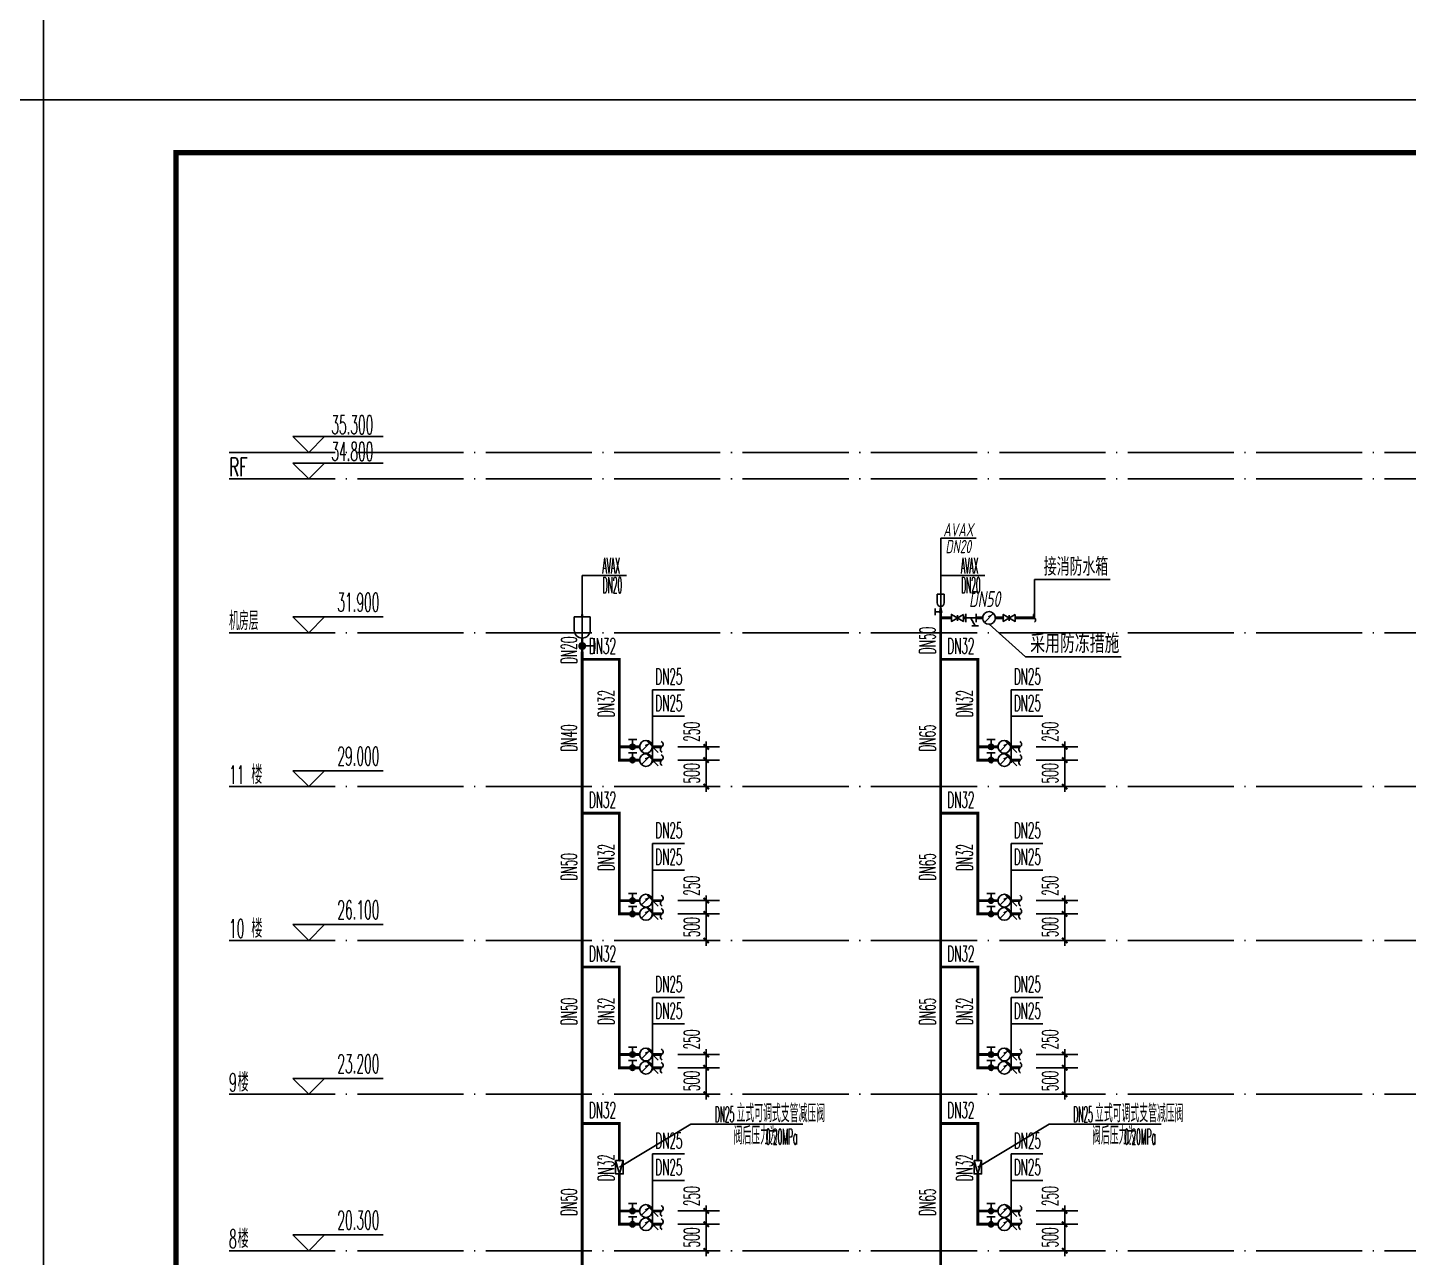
# Model space of a CAD drawing. Extents: x 27938 to 1507990, y 110129 to 923079.
# Drawn here: x 1189160 to 1215188, y 681861 to 705044 of the extents above; entities that cross this region are included whole.
import ezdxf
from ezdxf.enums import TextEntityAlignment as Align

# ---------------------------------------------------------------- set-up
doc = ezdxf.new("R2010")
doc.units = 0
doc.header["$LTSCALE"] = 1000
doc.header["$MEASUREMENT"] = 0
doc.linetypes.add('DOTE', pattern=[2.42, 2, -0.2, 0.02, -0.2])
for name, color, linetype in [('$AUDIT_BAD_LAYER2', 7, 'Continuous'), ('-JS', 4, 'Continuous'), ('DIM_不分区给水', 3, 'Continuous'), ('DIM_给水', 3, 'Continuous'), ('EQUIP_给水', 7, 'Continuous'), ('PIPE-给水中', 72, 'J2'), ('PIPE-给水高1', 92, 'J4'), ('TEXT_给水', 7, 'Continuous'), ('TWT', 7, 'Continuous'), ('TWT_DIM', 3, 'Continuous'), ('TWT_ELEV', 3, 'Continuous'), ('TWT_LEAD', 3, 'Continuous'), ('TWT_TEXT', 7, 'Continuous'), ('TWT_TITLE', 7, 'Continuous'), ('VALVE_不分区给水', 7, 'Continuous'), ('VALVE_给水', 7, 'Continuous'), ('W-0_VALVE_给水阀门附件', 3, 'Continuous'), ('图框', 140, 'Continuous')]:
    doc.layers.add(name, color=color, linetype=linetype)
doc.styles.add('_TCH_DIM_T3', font='SIMPLEX.shx', dxfattribs={"width": 0.494118, "bigfont": 'GBCBIG.shx'})
doc.styles.add('_TWT_PIPEDN', font='SIMPLEX', dxfattribs={"width": 0.8, "height": 3.5, "bigfont": 'HZTXT'})
doc.styles.add('_TWT_SERIAL', font='SIMPLEX', dxfattribs={"width": 0.8, "height": 3.5, "bigfont": 'HZTXT'})
doc.styles.add('l3', font='isocp.shx', dxfattribs={"width": 0.7, "oblique": 9, "bigfont": 'hztxt.shx'})
doc.styles.get("Standard").update_dxf_attribs({"font": 'gbenor.shx', "bigfont": 'gbcbig.shx'})
doc.linetypes.add('J2', pattern='A,3,-0.2,["J2",Standard,S=0.25,R=0,X=-0.1,Y=-0.115],-0.35', length=3.55)
doc.linetypes.add('J4', pattern='A,3,-0.2,["J4",Standard,S=0.25,R=0,X=-0.1,Y=-0.115],-0.35', length=3.55)
doc.dimstyles.new('_TWT_ARCH&&100', dxfattribs={"dimtxt": 297.5, "dimasz": 100, "dimexe": 250, "dimexo": 300, "dimgap": 126.25, "dimtad": 1, "dimdec": 0, "dimzin": 0, "dimdsep": 46, "dimtxsty": '_TCH_DIM_T3', "dimblk": 'ARCHTICK', "dimcen": 0.09, "dimclrt": 7, "dimazin": 2, "dimtfac": 1, "dimtdec": 0, "dimtix": 1, "dimtmove": 2, "dimatfit": 3, "dimfxl": 1, "dimtolj": 1, "dimtzin": 0, "dimarcsym": 0})

# ---------------------------------------------------------------- blocks, each defined once
blk = doc.blocks.new('$VALVE$00000497')
for p, q in [((78, 138), (-78, 138)), ((0, 50), (0, 138))]:
    blk.add_line(p, q)
at = {"const_width": 49.6}
blk.add_lwpolyline([(25, 0, 1), (-25, 0, 1)], format="xyb", close=True, dxfattribs=at)
blk.add_circle((0, 0), 50)
blk = doc.blocks.new('$VALVE$00000742')
blk.add_line((-93, -93), (93, 93))
blk.add_lwpolyline([(93, 93, 0, 50, 0), (-13, 22, 50, 50, 0)], format="xyseb")
blk.add_circle((0, 0), 150)
for p in [(-150, 0), (150, 0)]:
    blk.add_point(p)
blk = doc.blocks.new('$TwtSys$00000132')
at = {"elevation": 0}
blk.add_lwpolyline([(7, -101, -0.575183), (0, 0, 0.604745), (-11, 101, 16.924828)], format="xyb", dxfattribs=at)
blk = doc.blocks.new('$VALVE$00000301')
for points in [[(-125, 72), (125, 0), (-125, -72)], [(-125, 72), (-125, -72), (125, -72), (125, 72), (-125, 72)]]:
    blk.add_lwpolyline(points)
for p in [(-125, 0), (125, 0)]:
    blk.add_point(p)
blk = doc.blocks.new('自动排气阀')
for p, q in [((0, 549), (0, 669)), ((-80, 549), (80, 549)), ((-80, 349), (-80, 549)), ((80, 549), (80, 349)), ((0, 149), (128, 149)), ((128, 72), (128, 225))]:
    blk.add_line(p, q)
at = {"const_width": 52}
blk.add_lwpolyline([(-26, 149, 1), (26, 149, 1)], format="xyb", close=True, dxfattribs=at)
at = {"color": 4, "const_width": 50}
blk.add_lwpolyline([(0, 0), (0, 269)], dxfattribs=at)
blk.add_arc((0, 349), 80, 180, 0)
blk = doc.blocks.new('jz')
at = {"layer": '$AUDIT_BAD_LAYER2'}
blk.add_lwpolyline([(0, 1, 0.54404), (0, 0, -0.54404), (0, -1)], format="xyb", dxfattribs=at)
blk = doc.blocks.new('$VALVE$00000758')
at = {"color": 7}
for p, q in [((-123, 97), (-123, -97)), ((-123, 0), (123, 0)), ((0, 3), (99, 183)), ((99, 183), (20, 183)), ((99, 183), (178, 183)), ((123, 97), (123, -97))]:
    blk.add_line(p, q, dxfattribs=at)
at = {"color": 7, "const_width": 40}
blk.add_lwpolyline([(-123, 0), (123, 0)], dxfattribs=at)
blk = doc.blocks.new('$VALVE$00000296')
for points in [[(-125, 72), (-125, -72), (125, 72), (125, -72), (-125, 72)], [(0, 60), (0, -64)]]:
    blk.add_lwpolyline(points)
for p in [(-125, 0), (125, 0)]:
    blk.add_point(p)
blk = doc.blocks.new('_ArchTick')
at = {"color": 0, "linetype": 'ByBlock', "const_width": 0.4}
blk.add_lwpolyline([(-0.5, -0.5), (0.5, 0.5)], dxfattribs=at)
blk = doc.blocks.new('*D180')
at = {"layer": 'Defpoints', "color": 0}
for p in [(1207873, 685686), (1208710, 685686), (1207873, 685436)]:
    blk.add_point(p, dxfattribs=at)
at = {"layer": 'TWT_DIM', "color": 0, "lineweight": -2}
for p, q in [((1208173, 685686), (1208960, 685686)), ((1208710, 685686), (1208710, 685786)), ((1208710, 685436), (1208710, 685686)), ((1208173, 685436), (1208960, 685436)), ((1208710, 685436), (1208710, 685336))]:
    blk.add_line(p, q, dxfattribs=at)
at = {"layer": 'TWT_DIM', "color": 0, "lineweight": -2, "xscale": 100, "yscale": 100, "zscale": 100}
for p, rotation in [((1208710, 685686), 270), ((1208710, 685436), 90)]:
    blk.add_blockref('_ArchTick', p, dxfattribs=dict(at, rotation=rotation))
at = {"layer": 'TWT_DIM', "color": 7, "insert": (1208435, 685966), "char_height": 297.5, "attachment_point": 5, "rotation": 90, "style": '_TCH_DIM_T3'}
blk.add_mtext('\\A1;250', dxfattribs=at)
blk = doc.blocks.new('*D181')
at = {"layer": 'Defpoints', "color": 0}
for p in [(1207873, 685436), (1208710, 685436), (1207873, 684936)]:
    blk.add_point(p, dxfattribs=at)
at = {"layer": 'TWT_DIM', "color": 0, "lineweight": -2}
for p, q in [((1208173, 685436), (1208960, 685436)), ((1208710, 685436), (1208710, 685536)), ((1208710, 684936), (1208710, 685436)), ((1208173, 684936), (1208960, 684936)), ((1208710, 684936), (1208710, 684836))]:
    blk.add_line(p, q, dxfattribs=at)
at = {"layer": 'TWT_DIM', "color": 0, "lineweight": -2, "xscale": 100, "yscale": 100, "zscale": 100}
for p, rotation in [((1208710, 685436), 270), ((1208710, 684936), 90)]:
    blk.add_blockref('_ArchTick', p, dxfattribs=dict(at, rotation=rotation))
at = {"layer": 'TWT_DIM', "color": 7, "insert": (1208435, 685186), "char_height": 297.5, "attachment_point": 5, "rotation": 90, "style": '_TCH_DIM_T3'}
blk.add_mtext('\\A1;500', dxfattribs=at)
blk = doc.blocks.new('*D182')
at = {"layer": 'Defpoints', "color": 0}
for p in [(1207873, 688586), (1208710, 688586), (1207873, 688336)]:
    blk.add_point(p, dxfattribs=at)
at = {"layer": 'TWT_DIM', "color": 0, "lineweight": -2}
for p, q in [((1208173, 688586), (1208960, 688586)), ((1208710, 688586), (1208710, 688686)), ((1208710, 688336), (1208710, 688586)), ((1208173, 688336), (1208960, 688336)), ((1208710, 688336), (1208710, 688236))]:
    blk.add_line(p, q, dxfattribs=at)
at = {"layer": 'TWT_DIM', "color": 0, "lineweight": -2, "xscale": 100, "yscale": 100, "zscale": 100}
for p, rotation in [((1208710, 688586), 270), ((1208710, 688336), 90)]:
    blk.add_blockref('_ArchTick', p, dxfattribs=dict(at, rotation=rotation))
at = {"layer": 'TWT_DIM', "color": 7, "insert": (1208435, 688866), "char_height": 297.5, "attachment_point": 5, "rotation": 90, "style": '_TCH_DIM_T3'}
blk.add_mtext('\\A1;250', dxfattribs=at)
blk = doc.blocks.new('*D183')
at = {"layer": 'Defpoints', "color": 0}
for p in [(1207873, 688336), (1208710, 688336), (1207873, 687836)]:
    blk.add_point(p, dxfattribs=at)
at = {"layer": 'TWT_DIM', "color": 0, "lineweight": -2}
for p, q in [((1208173, 688336), (1208960, 688336)), ((1208710, 688336), (1208710, 688436)), ((1208710, 687836), (1208710, 688336)), ((1208173, 687836), (1208960, 687836)), ((1208710, 687836), (1208710, 687736))]:
    blk.add_line(p, q, dxfattribs=at)
at = {"layer": 'TWT_DIM', "color": 0, "lineweight": -2, "xscale": 100, "yscale": 100, "zscale": 100}
for p, rotation in [((1208710, 688336), 270), ((1208710, 687836), 90)]:
    blk.add_blockref('_ArchTick', p, dxfattribs=dict(at, rotation=rotation))
at = {"layer": 'TWT_DIM', "color": 7, "insert": (1208435, 688086), "char_height": 297.5, "attachment_point": 5, "rotation": 90, "style": '_TCH_DIM_T3'}
blk.add_mtext('\\A1;500', dxfattribs=at)
blk = doc.blocks.new('*D184')
at = {"layer": 'Defpoints', "color": 0}
for p in [(1207873, 691486), (1208710, 691486), (1207873, 691236)]:
    blk.add_point(p, dxfattribs=at)
at = {"layer": 'TWT_DIM', "color": 0, "lineweight": -2}
for p, q in [((1208710, 691486), (1208710, 691586)), ((1208173, 691486), (1208960, 691486)), ((1208710, 691236), (1208710, 691486)), ((1208173, 691236), (1208960, 691236)), ((1208710, 691236), (1208710, 691136))]:
    blk.add_line(p, q, dxfattribs=at)
at = {"layer": 'TWT_DIM', "color": 0, "lineweight": -2, "xscale": 100, "yscale": 100, "zscale": 100}
for p, rotation in [((1208710, 691486), 270), ((1208710, 691236), 90)]:
    blk.add_blockref('_ArchTick', p, dxfattribs=dict(at, rotation=rotation))
at = {"layer": 'TWT_DIM', "color": 7, "insert": (1208435, 691766), "char_height": 297.5, "attachment_point": 5, "rotation": 90, "style": '_TCH_DIM_T3'}
blk.add_mtext('\\A1;250', dxfattribs=at)
blk = doc.blocks.new('*D185')
at = {"layer": 'Defpoints', "color": 0}
for p in [(1207873, 691236), (1208710, 691236), (1207873, 690736)]:
    blk.add_point(p, dxfattribs=at)
at = {"layer": 'TWT_DIM', "color": 0, "lineweight": -2}
for p, q in [((1208710, 691236), (1208710, 691336)), ((1208173, 691236), (1208960, 691236)), ((1208710, 690736), (1208710, 691236)), ((1208173, 690736), (1208960, 690736)), ((1208710, 690736), (1208710, 690636))]:
    blk.add_line(p, q, dxfattribs=at)
at = {"layer": 'TWT_DIM', "color": 0, "lineweight": -2, "xscale": 100, "yscale": 100, "zscale": 100}
for p, rotation in [((1208710, 691236), 270), ((1208710, 690736), 90)]:
    blk.add_blockref('_ArchTick', p, dxfattribs=dict(at, rotation=rotation))
at = {"layer": 'TWT_DIM', "color": 7, "insert": (1208435, 690986), "char_height": 297.5, "attachment_point": 5, "rotation": 90, "style": '_TCH_DIM_T3'}
blk.add_mtext('\\A1;500', dxfattribs=at)
blk = doc.blocks.new('*D186')
at = {"layer": 'Defpoints', "color": 0}
for p in [(1207872, 682736), (1208710, 682736), (1207872, 682486)]:
    blk.add_point(p, dxfattribs=at)
at = {"layer": 'TWT_DIM', "color": 0, "lineweight": -2}
for p, q in [((1208172, 682736), (1208960, 682736)), ((1208710, 682736), (1208710, 682836)), ((1208710, 682486), (1208710, 682736)), ((1208172, 682486), (1208960, 682486)), ((1208710, 682486), (1208710, 682386))]:
    blk.add_line(p, q, dxfattribs=at)
at = {"layer": 'TWT_DIM', "color": 0, "lineweight": -2, "xscale": 100, "yscale": 100, "zscale": 100}
for p, rotation in [((1208710, 682736), 270), ((1208710, 682486), 90)]:
    blk.add_blockref('_ArchTick', p, dxfattribs=dict(at, rotation=rotation))
at = {"layer": 'TWT_DIM', "color": 7, "insert": (1208435, 683016), "char_height": 297.5, "attachment_point": 5, "rotation": 90, "style": '_TCH_DIM_T3'}
blk.add_mtext('\\A1;250', dxfattribs=at)
blk = doc.blocks.new('*D187')
at = {"layer": 'Defpoints', "color": 0}
for p in [(1207872, 682486), (1208710, 682486), (1207872, 681986)]:
    blk.add_point(p, dxfattribs=at)
at = {"layer": 'TWT_DIM', "color": 0, "lineweight": -2}
for p, q in [((1208172, 682486), (1208960, 682486)), ((1208710, 682486), (1208710, 682586)), ((1208710, 681986), (1208710, 682486)), ((1208172, 681986), (1208960, 681986)), ((1208710, 681986), (1208710, 681886))]:
    blk.add_line(p, q, dxfattribs=at)
at = {"layer": 'TWT_DIM', "color": 0, "lineweight": -2, "xscale": 100, "yscale": 100, "zscale": 100}
for p, rotation in [((1208710, 682486), 270), ((1208710, 681986), 90)]:
    blk.add_blockref('_ArchTick', p, dxfattribs=dict(at, rotation=rotation))
at = {"layer": 'TWT_DIM', "color": 7, "insert": (1208435, 682236), "char_height": 297.5, "attachment_point": 5, "rotation": 90, "style": '_TCH_DIM_T3'}
blk.add_mtext('\\A1;500', dxfattribs=at)
blk = doc.blocks.new('jzf1')
at = {"layer": '$AUDIT_BAD_LAYER2'}
for p, q in [((-1.51, 2.26), (1.49, 2.26)), ((-0.01, 0.76), (-0.01, 2.26))]:
    blk.add_line(p, q, dxfattribs=at)
at = {"layer": '$AUDIT_BAD_LAYER2', "const_width": 0.75}
blk.add_lwpolyline([(-0.38, 0, 1), (0.38, 0, 1)], format="xyb", close=True, dxfattribs=at)
blk = doc.blocks.new('zdpqf')
at = {"layer": '$AUDIT_BAD_LAYER2'}
for p, q in [((-1.5, 6.11), (-1.5, 3.61)), ((1.5, 6.11), (-1.5, 6.11)), ((1.5, 6.11), (1.5, 3.61))]:
    blk.add_line(p, q, dxfattribs=at)
at = {"layer": '$AUDIT_BAD_LAYER2', "const_width": 0.4}
for points in [[(0, 6.11), (0, 6.61)], [(0, -0.89), (0, 2.11)]]:
    blk.add_lwpolyline(points, dxfattribs=at)
at = {"layer": '$AUDIT_BAD_LAYER2'}
blk.add_arc((0, 3.61), 1.5, 180, 0, dxfattribs=at)
at = {"layer": '$AUDIT_BAD_LAYER2', "extrusion": (0, 0, -1), "zscale": -1, "rotation": 270}
blk.add_blockref('jzf1', (0, 0.61), dxfattribs=at)
blk = doc.blocks.new('*D1219')
at = {"layer": 'Defpoints', "color": 0}
for p in [(1201115, 685686), (1201952, 685686), (1201115, 685436)]:
    blk.add_point(p, dxfattribs=at)
at = {"layer": 'TWT_DIM', "color": 0, "lineweight": -2}
for p, q in [((1201415, 685686), (1202202, 685686)), ((1201952, 685686), (1201952, 685786)), ((1201952, 685436), (1201952, 685686)), ((1201415, 685436), (1202202, 685436)), ((1201952, 685436), (1201952, 685336))]:
    blk.add_line(p, q, dxfattribs=at)
at = {"layer": 'TWT_DIM', "color": 0, "lineweight": -2, "xscale": 100, "yscale": 100, "zscale": 100}
for p, rotation in [((1201952, 685686), 270), ((1201952, 685436), 90)]:
    blk.add_blockref('_ArchTick', p, dxfattribs=dict(at, rotation=rotation))
at = {"layer": 'TWT_DIM', "color": 7, "insert": (1201677, 685966), "char_height": 297.5, "attachment_point": 5, "rotation": 90, "style": '_TCH_DIM_T3'}
blk.add_mtext('\\A1;250', dxfattribs=at)
blk = doc.blocks.new('*D1220')
at = {"layer": 'Defpoints', "color": 0}
for p in [(1201115, 685436), (1201952, 685436), (1201115, 684936)]:
    blk.add_point(p, dxfattribs=at)
at = {"layer": 'TWT_DIM', "color": 0, "lineweight": -2}
for p, q in [((1201415, 685436), (1202202, 685436)), ((1201952, 685436), (1201952, 685536)), ((1201952, 684936), (1201952, 685436)), ((1201415, 684936), (1202202, 684936)), ((1201952, 684936), (1201952, 684836))]:
    blk.add_line(p, q, dxfattribs=at)
at = {"layer": 'TWT_DIM', "color": 0, "lineweight": -2, "xscale": 100, "yscale": 100, "zscale": 100}
for p, rotation in [((1201952, 685436), 270), ((1201952, 684936), 90)]:
    blk.add_blockref('_ArchTick', p, dxfattribs=dict(at, rotation=rotation))
at = {"layer": 'TWT_DIM', "color": 7, "insert": (1201677, 685186), "char_height": 297.5, "attachment_point": 5, "rotation": 90, "style": '_TCH_DIM_T3'}
blk.add_mtext('\\A1;500', dxfattribs=at)
blk = doc.blocks.new('*D1221')
at = {"layer": 'Defpoints', "color": 0}
for p in [(1201115, 688586), (1201952, 688586), (1201115, 688336)]:
    blk.add_point(p, dxfattribs=at)
at = {"layer": 'TWT_DIM', "color": 0, "lineweight": -2}
for p, q in [((1201415, 688586), (1202202, 688586)), ((1201952, 688586), (1201952, 688686)), ((1201952, 688336), (1201952, 688586)), ((1201415, 688336), (1202202, 688336)), ((1201952, 688336), (1201952, 688236))]:
    blk.add_line(p, q, dxfattribs=at)
at = {"layer": 'TWT_DIM', "color": 0, "lineweight": -2, "xscale": 100, "yscale": 100, "zscale": 100}
for p, rotation in [((1201952, 688586), 270), ((1201952, 688336), 90)]:
    blk.add_blockref('_ArchTick', p, dxfattribs=dict(at, rotation=rotation))
at = {"layer": 'TWT_DIM', "color": 7, "insert": (1201677, 688866), "char_height": 297.5, "attachment_point": 5, "rotation": 90, "style": '_TCH_DIM_T3'}
blk.add_mtext('\\A1;250', dxfattribs=at)
blk = doc.blocks.new('*D1222')
at = {"layer": 'Defpoints', "color": 0}
for p in [(1201115, 688336), (1201952, 688336), (1201115, 687836)]:
    blk.add_point(p, dxfattribs=at)
at = {"layer": 'TWT_DIM', "color": 0, "lineweight": -2}
for p, q in [((1201415, 688336), (1202202, 688336)), ((1201952, 688336), (1201952, 688436)), ((1201952, 687836), (1201952, 688336)), ((1201415, 687836), (1202202, 687836)), ((1201952, 687836), (1201952, 687736))]:
    blk.add_line(p, q, dxfattribs=at)
at = {"layer": 'TWT_DIM', "color": 0, "lineweight": -2, "xscale": 100, "yscale": 100, "zscale": 100}
for p, rotation in [((1201952, 688336), 270), ((1201952, 687836), 90)]:
    blk.add_blockref('_ArchTick', p, dxfattribs=dict(at, rotation=rotation))
at = {"layer": 'TWT_DIM', "color": 7, "insert": (1201677, 688086), "char_height": 297.5, "attachment_point": 5, "rotation": 90, "style": '_TCH_DIM_T3'}
blk.add_mtext('\\A1;500', dxfattribs=at)
blk = doc.blocks.new('*D1223')
at = {"layer": 'Defpoints', "color": 0}
for p in [(1201115, 691486), (1201952, 691486), (1201115, 691236)]:
    blk.add_point(p, dxfattribs=at)
at = {"layer": 'TWT_DIM', "color": 0, "lineweight": -2}
for p, q in [((1201952, 691486), (1201952, 691586)), ((1201415, 691486), (1202202, 691486)), ((1201952, 691236), (1201952, 691486)), ((1201415, 691236), (1202202, 691236)), ((1201952, 691236), (1201952, 691136))]:
    blk.add_line(p, q, dxfattribs=at)
at = {"layer": 'TWT_DIM', "color": 0, "lineweight": -2, "xscale": 100, "yscale": 100, "zscale": 100}
for p, rotation in [((1201952, 691486), 270), ((1201952, 691236), 90)]:
    blk.add_blockref('_ArchTick', p, dxfattribs=dict(at, rotation=rotation))
at = {"layer": 'TWT_DIM', "color": 7, "insert": (1201677, 691766), "char_height": 297.5, "attachment_point": 5, "rotation": 90, "style": '_TCH_DIM_T3'}
blk.add_mtext('\\A1;250', dxfattribs=at)
blk = doc.blocks.new('*D1224')
at = {"layer": 'Defpoints', "color": 0}
for p in [(1201115, 691236), (1201952, 691236), (1201115, 690736)]:
    blk.add_point(p, dxfattribs=at)
at = {"layer": 'TWT_DIM', "color": 0, "lineweight": -2}
for p, q in [((1201952, 691236), (1201952, 691336)), ((1201415, 691236), (1202202, 691236)), ((1201952, 690736), (1201952, 691236)), ((1201415, 690736), (1202202, 690736)), ((1201952, 690736), (1201952, 690636))]:
    blk.add_line(p, q, dxfattribs=at)
at = {"layer": 'TWT_DIM', "color": 0, "lineweight": -2, "xscale": 100, "yscale": 100, "zscale": 100}
for p, rotation in [((1201952, 691236), 270), ((1201952, 690736), 90)]:
    blk.add_blockref('_ArchTick', p, dxfattribs=dict(at, rotation=rotation))
at = {"layer": 'TWT_DIM', "color": 7, "insert": (1201677, 690986), "char_height": 297.5, "attachment_point": 5, "rotation": 90, "style": '_TCH_DIM_T3'}
blk.add_mtext('\\A1;500', dxfattribs=at)
blk = doc.blocks.new('*D1225')
at = {"layer": 'Defpoints', "color": 0}
for p in [(1201115, 682736), (1201952, 682736), (1201115, 682486)]:
    blk.add_point(p, dxfattribs=at)
at = {"layer": 'TWT_DIM', "color": 0, "lineweight": -2}
for p, q in [((1201415, 682736), (1202202, 682736)), ((1201952, 682736), (1201952, 682836)), ((1201952, 682486), (1201952, 682736)), ((1201415, 682486), (1202202, 682486)), ((1201952, 682486), (1201952, 682386))]:
    blk.add_line(p, q, dxfattribs=at)
at = {"layer": 'TWT_DIM', "color": 0, "lineweight": -2, "xscale": 100, "yscale": 100, "zscale": 100}
for p, rotation in [((1201952, 682736), 270), ((1201952, 682486), 90)]:
    blk.add_blockref('_ArchTick', p, dxfattribs=dict(at, rotation=rotation))
at = {"layer": 'TWT_DIM', "color": 7, "insert": (1201677, 683016), "char_height": 297.5, "attachment_point": 5, "rotation": 90, "style": '_TCH_DIM_T3'}
blk.add_mtext('\\A1;250', dxfattribs=at)
blk = doc.blocks.new('*D1226')
at = {"layer": 'Defpoints', "color": 0}
for p in [(1201115, 682486), (1201952, 682486), (1201115, 681986)]:
    blk.add_point(p, dxfattribs=at)
at = {"layer": 'TWT_DIM', "color": 0, "lineweight": -2}
for p, q in [((1201415, 682486), (1202202, 682486)), ((1201952, 682486), (1201952, 682586)), ((1201952, 681986), (1201952, 682486)), ((1201415, 681986), (1202202, 681986)), ((1201952, 681986), (1201952, 681886))]:
    blk.add_line(p, q, dxfattribs=at)
at = {"layer": 'TWT_DIM', "color": 0, "lineweight": -2, "xscale": 100, "yscale": 100, "zscale": 100}
for p, rotation in [((1201952, 682486), 270), ((1201952, 681986), 90)]:
    blk.add_blockref('_ArchTick', p, dxfattribs=dict(at, rotation=rotation))
at = {"layer": 'TWT_DIM', "color": 7, "insert": (1201677, 682236), "char_height": 297.5, "attachment_point": 5, "rotation": 90, "style": '_TCH_DIM_T3'}
blk.add_mtext('\\A1;500', dxfattribs=at)

msp = doc.modelspace()

# ---------------------------------------------------------------- hatches: boundary and pattern name
at = {"layer": 'PIPE-给水中'}
for points in [[(1200314.5, 693135.9), (1200342, 693135.9), (1200342, 693163.4)], [(1200314.5, 693135.9), (1200314.5, 693163.4), (1200342, 693163.4)], [(1200314.5, 693135.9), (1200314.5, 693163.4), (1200342, 693163.4)], [(1200314.5, 693135.9), (1200342, 693135.9), (1200342, 693163.4)], [(1207072.1, 693135.9), (1207099.6, 693135.9), (1207099.6, 693163.4)], [(1207072.1, 693135.9), (1207072.1, 693163.4), (1207099.6, 693163.4)], [(1207072.1, 693135.9), (1207072.1, 693163.4), (1207099.6, 693163.4)], [(1207072.1, 693135.9), (1207099.6, 693135.9), (1207099.6, 693163.4)], [(1200314.5, 691235.9), (1200314.5, 691208.4), (1200287, 691208.4)], [(1200314.5, 691235.9), (1200287, 691235.9), (1200287, 691208.4)], [(1200314.5, 691235.9), (1200287, 691235.9), (1200287, 691208.4)], [(1200314.5, 691235.9), (1200314.5, 691208.4), (1200287, 691208.4)], [(1207072.1, 691235.9), (1207072.1, 691208.4), (1207044.6, 691208.4)], [(1207072.1, 691235.9), (1207044.6, 691235.9), (1207044.6, 691208.4)], [(1207072.1, 691235.9), (1207044.6, 691235.9), (1207044.6, 691208.4)], [(1207072.1, 691235.9), (1207072.1, 691208.4), (1207044.6, 691208.4)], [(1200314.5, 690235.9), (1200342, 690235.9), (1200342, 690263.4)], [(1200314.5, 690235.9), (1200314.5, 690263.4), (1200342, 690263.4)], [(1200314.5, 690235.9), (1200314.5, 690263.4), (1200342, 690263.4)], [(1200314.5, 690235.9), (1200342, 690235.9), (1200342, 690263.4)], [(1207072.1, 690235.9), (1207099.6, 690235.9), (1207099.6, 690263.4)], [(1207072.1, 690235.9), (1207072.1, 690263.4), (1207099.6, 690263.4)], [(1207072.1, 690235.9), (1207072.1, 690263.4), (1207099.6, 690263.4)], [(1207072.1, 690235.9), (1207099.6, 690235.9), (1207099.6, 690263.4)], [(1200314.5, 688335.9), (1200314.5, 688308.4), (1200287, 688308.4)], [(1200314.5, 688335.9), (1200287, 688335.9), (1200287, 688308.4)], [(1200314.5, 688335.9), (1200287, 688335.9), (1200287, 688308.4)], [(1200314.5, 688335.9), (1200314.5, 688308.4), (1200287, 688308.4)], [(1207072.1, 688335.9), (1207072.1, 688308.4), (1207044.6, 688308.4)], [(1207072.1, 688335.9), (1207044.6, 688335.9), (1207044.6, 688308.4)], [(1207072.1, 688335.9), (1207044.6, 688335.9), (1207044.6, 688308.4)], [(1207072.1, 688335.9), (1207072.1, 688308.4), (1207044.6, 688308.4)], [(1200314.5, 687335.9), (1200342, 687335.9), (1200342, 687363.4)], [(1200314.5, 687335.9), (1200314.5, 687363.4), (1200342, 687363.4)], [(1200314.5, 687335.9), (1200314.5, 687363.4), (1200342, 687363.4)], [(1200314.5, 687335.9), (1200342, 687335.9), (1200342, 687363.4)], [(1207072.1, 687335.9), (1207099.6, 687335.9), (1207099.6, 687363.4)], [(1207072.1, 687335.9), (1207072.1, 687363.4), (1207099.6, 687363.4)], [(1207072.1, 687335.9), (1207072.1, 687363.4), (1207099.6, 687363.4)], [(1207072.1, 687335.9), (1207099.6, 687335.9), (1207099.6, 687363.4)], [(1200314.5, 685435.9), (1200314.5, 685408.4), (1200287, 685408.4)], [(1200314.5, 685435.9), (1200287, 685435.9), (1200287, 685408.4)], [(1200314.5, 685435.9), (1200287, 685435.9), (1200287, 685408.4)], [(1200314.5, 685435.9), (1200314.5, 685408.4), (1200287, 685408.4)], [(1207072.1, 685435.9), (1207072.1, 685408.4), (1207044.6, 685408.4)], [(1207072.1, 685435.9), (1207044.6, 685435.9), (1207044.6, 685408.4)], [(1207072.1, 685435.9), (1207044.6, 685435.9), (1207044.6, 685408.4)], [(1207072.1, 685435.9), (1207072.1, 685408.4), (1207044.6, 685408.4)], [(1200314.5, 684385.9), (1200342, 684385.9), (1200342, 684413.4)], [(1200314.5, 684385.9), (1200314.5, 684413.4), (1200342, 684413.4)], [(1200314.5, 684385.9), (1200314.5, 684413.4), (1200342, 684413.4)], [(1200314.5, 684385.9), (1200342, 684385.9), (1200342, 684413.4)], [(1207072.1, 684385.9), (1207099.6, 684385.9), (1207099.6, 684413.4)], [(1207072.1, 684385.9), (1207072.1, 684413.4), (1207099.6, 684413.4)], [(1207072.1, 684385.9), (1207072.1, 684413.4), (1207099.6, 684413.4)], [(1207072.1, 684385.9), (1207099.6, 684385.9), (1207099.6, 684413.4)], [(1200314.5, 682485.9), (1200314.5, 682458.4), (1200287, 682458.4)], [(1200314.5, 682485.9), (1200287, 682485.9), (1200287, 682458.4)], [(1200314.5, 682485.9), (1200287, 682485.9), (1200287, 682458.4)], [(1200314.5, 682485.9), (1200314.5, 682458.4), (1200287, 682458.4)], [(1207072.1, 682485.9), (1207072.1, 682458.4), (1207044.6, 682458.4)], [(1207072.1, 682485.9), (1207044.6, 682485.9), (1207044.6, 682458.4)], [(1207072.1, 682485.9), (1207044.6, 682485.9), (1207044.6, 682458.4)], [(1207072.1, 682485.9), (1207072.1, 682458.4), (1207044.6, 682458.4)]]:
    msp.add_hatch(color=256, dxfattribs=at).paths.add_polyline_path(points)

# ---------------------------------------------------------------- linework, layer by layer
at = {"layer": '-JS'}
for p, q in [((1206372.1, 695419.8), (1207038.3, 695419.8)), ((1206372.1, 694456), (1206372.1, 695419.8))]:
    msp.add_line(p, q, dxfattribs=at)
at = {"layer": 'DIM_不分区给水'}
for p, q in [((1208140.5, 693916.1), (1208140.5, 694642.1)), ((1208140.5, 694642.1), (1209565.1, 694642.1))]:
    msp.add_line(p, q, dxfattribs=at)
at = {"layer": 'DIM_给水'}
for p, q in [((1200942.2, 692061.1), (1200942.2, 692561.1)), ((1200942.2, 692561.1), (1201542.2, 692561.1)), ((1207699.8, 692061.1), (1207699.8, 692561.1)), ((1207699.8, 692561.1), (1208299.8, 692561.1)), ((1200942.2, 691185.9), (1200942.2, 692061.1)), ((1200942.2, 692061.1), (1201542.2, 692061.1)), ((1207699.8, 691185.9), (1207699.8, 692061.1)), ((1207699.8, 692061.1), (1208299.8, 692061.1)), ((1200836.1, 691591.9), (1201048.3, 691379.8)), ((1207593.8, 691591.9), (1207805.9, 691379.8)), ((1200836.1, 691341.9), (1201048.3, 691129.8)), ((1207593.8, 691341.9), (1207805.9, 691129.8)), ((1200942.2, 689161.1), (1200942.2, 689661.1)), ((1200942.2, 689661.1), (1201542.2, 689661.1)), ((1207699.8, 689161.1), (1207699.8, 689661.1)), ((1207699.8, 689661.1), (1208299.8, 689661.1)), ((1200942.2, 688285.9), (1200942.2, 689161.1)), ((1200942.2, 689161.1), (1201542.2, 689161.1)), ((1207699.8, 688285.9), (1207699.8, 689161.1)), ((1207699.8, 689161.1), (1208299.8, 689161.1)), ((1200836.1, 688691.9), (1201048.3, 688479.8)), ((1207593.8, 688691.9), (1207805.9, 688479.8)), ((1200836.1, 688441.9), (1201048.3, 688229.8)), ((1207593.8, 688441.9), (1207805.9, 688229.8)), ((1200942.2, 686261.1), (1200942.2, 686761.1)), ((1200942.2, 686761.1), (1201542.2, 686761.1)), ((1207699.8, 686261.1), (1207699.8, 686761.1)), ((1207699.8, 686761.1), (1208299.8, 686761.1)), ((1200942.2, 685385.9), (1200942.2, 686261.1)), ((1200942.2, 686261.1), (1201542.2, 686261.1)), ((1207699.8, 685385.9), (1207699.8, 686261.1)), ((1207699.8, 686261.1), (1208299.8, 686261.1)), ((1200836.1, 685791.9), (1201048.3, 685579.8)), ((1207593.8, 685791.9), (1207805.9, 685579.8)), ((1200836.1, 685541.9), (1201048.3, 685329.8)), ((1207593.8, 685541.9), (1207805.9, 685329.8)), ((1200942.2, 683311.1), (1200942.2, 683811.1)), ((1200942.2, 683811.1), (1201542.2, 683811.1)), ((1207699.8, 683311.1), (1207699.8, 683811.1)), ((1207699.8, 683811.1), (1208299.8, 683811.1)), ((1200942.2, 682435.9), (1200942.2, 683311.1)), ((1200942.2, 683311.1), (1201542.2, 683311.1)), ((1207699.8, 682435.9), (1207699.8, 683311.1)), ((1207699.8, 683311.1), (1208299.8, 683311.1)), ((1200836.1, 682841.9), (1201048.3, 682629.8)), ((1207593.8, 682841.9), (1207805.9, 682629.8)), ((1200836.1, 682591.9), (1201048.3, 682379.8)), ((1207593.8, 682591.9), (1207805.9, 682379.8))]:
    msp.add_line(p, q, dxfattribs=at)
at = {"layer": 'PIPE-给水中', "const_width": 55}
for points in [[(1206372.1, 693135.9), (1206372.1, 694096.3)], [(1199614.5, 693135.9), (1199614.5, 693277.9)], [(1199614.5, 693135.9), (1200314.5, 693135.9)], [(1199614.5, 690235.9), (1199614.5, 693135.9)], [(1200314.5, 691485.9), (1200314.5, 693135.9)], [(1206372.1, 693135.9), (1207072.1, 693135.9)], [(1206372.1, 690235.9), (1206372.1, 693135.9)], [(1207072.1, 691485.9), (1207072.1, 693135.9)], [(1200314.5, 691235.9), (1200314.5, 691485.9)], [(1200314.5, 691485.9), (1200694.5, 691485.9)], [(1200934.5, 691485.9), (1201114.5, 691485.9)], [(1207072.1, 691235.9), (1207072.1, 691485.9)], [(1207072.1, 691485.9), (1207452.1, 691485.9)], [(1207692.1, 691485.9), (1207872.1, 691485.9)], [(1200314.5, 691235.9), (1200694.5, 691235.9)], [(1200934.5, 691235.9), (1201114.5, 691235.9)], [(1207072.1, 691235.9), (1207452.1, 691235.9)], [(1207692.1, 691235.9), (1207872.1, 691235.9)], [(1199614.5, 690235.9), (1200314.5, 690235.9)], [(1199614.5, 687335.9), (1199614.5, 690235.9)], [(1200314.5, 688585.9), (1200314.5, 690235.9)], [(1206372.1, 690235.9), (1207072.1, 690235.9)], [(1206372.1, 687335.9), (1206372.1, 690235.9)], [(1207072.1, 688585.9), (1207072.1, 690235.9)], [(1200314.5, 688335.9), (1200314.5, 688585.9)], [(1200314.5, 688585.9), (1200694.5, 688585.9)], [(1200934.5, 688585.9), (1201114.5, 688585.9)], [(1207072.1, 688335.9), (1207072.1, 688585.9)], [(1207072.1, 688585.9), (1207452.1, 688585.9)], [(1207692.1, 688585.9), (1207872.1, 688585.9)], [(1200314.5, 688335.9), (1200694.5, 688335.9)], [(1200934.5, 688335.9), (1201114.5, 688335.9)], [(1207072.1, 688335.9), (1207452.1, 688335.9)], [(1207692.1, 688335.9), (1207872.1, 688335.9)], [(1199614.5, 684385.9), (1199614.5, 687335.9)], [(1199614.5, 687335.9), (1200314.5, 687335.9)], [(1200314.5, 685685.9), (1200314.5, 687335.9)], [(1206372.1, 684385.9), (1206372.1, 687335.9)], [(1206372.1, 687335.9), (1207072.1, 687335.9)], [(1207072.1, 685685.9), (1207072.1, 687335.9)], [(1200314.5, 685435.9), (1200314.5, 685685.9)], [(1200314.5, 685685.9), (1200694.5, 685685.9)], [(1200934.5, 685685.9), (1201114.5, 685685.9)], [(1207072.1, 685435.9), (1207072.1, 685685.9)], [(1207072.1, 685685.9), (1207452.1, 685685.9)], [(1207692.1, 685685.9), (1207872.1, 685685.9)], [(1200314.5, 685435.9), (1200694.5, 685435.9)], [(1200934.5, 685435.9), (1201114.5, 685435.9)], [(1207072.1, 685435.9), (1207452.1, 685435.9)], [(1207692.1, 685435.9), (1207872.1, 685435.9)], [(1199614.5, 681435.9), (1199614.5, 684385.9)], [(1199614.5, 684385.9), (1200314.5, 684385.9)], [(1200314.5, 683685.7), (1200314.5, 684385.9)], [(1206372.1, 681435.9), (1206372.1, 684385.9)], [(1206372.1, 684385.9), (1207072.1, 684385.9)], [(1207072.1, 683685.7), (1207072.1, 684385.9)], [(1200314.5, 682735.9), (1200314.5, 683436)], [(1207072.1, 682735.9), (1207072.1, 683436)], [(1200314.5, 682485.9), (1200314.5, 682735.9)], [(1200314.5, 682735.9), (1200694.5, 682735.9)], [(1200934.5, 682735.9), (1201114.5, 682735.9)], [(1207072.1, 682485.9), (1207072.1, 682735.9)], [(1207072.1, 682735.9), (1207452.1, 682735.9)], [(1207692.1, 682735.9), (1207872.1, 682735.9)], [(1200314.5, 682485.9), (1200694.5, 682485.9)], [(1200934.5, 682485.9), (1201114.5, 682485.9)], [(1207072.1, 682485.9), (1207452.1, 682485.9)], [(1207692.1, 682485.9), (1207872.1, 682485.9)]]:
    msp.add_lwpolyline(points, dxfattribs=at)
at = {"layer": 'PIPE-给水高1', "ltscale": 0.5, "const_width": 55}
for points in [[(1206381.7, 693916.1), (1206574.1, 693916.1)], [(1206799.1, 693916.1), (1206844.4, 693916.1)], [(1207041.9, 693916.1), (1207163, 693916.1)], [(1207403, 693916.1), (1207552.2, 693916.1)], [(1207777.2, 693916.1), (1208140.5, 693916.1)]]:
    msp.add_lwpolyline(points, dxfattribs=at)
at = {"layer": 'TWT', "color": 8, "linetype": 'DOTE'}
for p, q in [((1192957.9, 697036.2), (1279512, 697036.2)), ((1192957.9, 696536.2), (1279512, 696536.2)), ((1192957.9, 693635.9), (1279512, 693635.9)), ((1192957.9, 690735.9), (1279512, 690735.9)), ((1192957.9, 687835.9), (1279512, 687835.9)), ((1192957.9, 684935.9), (1279512, 684935.9)), ((1192957.9, 681985.9), (1279512, 681985.9))]:
    msp.add_line(p, q, dxfattribs=at)
at = {"layer": 'TWT_ELEV'}
for p, q in [((1194457.9, 697036.2), (1194157.9, 697336.2)), ((1194157.9, 697336.2), (1195861.2, 697336.2)), ((1194457.9, 697036.2), (1194757.9, 697336.2)), ((1194457.9, 696536.2), (1194157.9, 696836.2)), ((1194157.9, 696836.2), (1195861.2, 696836.2)), ((1194457.9, 696536.2), (1194757.9, 696836.2)), ((1194457.9, 693635.9), (1194157.9, 693935.9)), ((1194157.9, 693935.9), (1195861.2, 693935.9)), ((1194457.9, 693635.9), (1194757.9, 693935.9)), ((1194457.9, 690735.9), (1194157.9, 691035.9)), ((1194157.9, 691035.9), (1195861.2, 691035.9)), ((1194457.9, 690735.9), (1194757.9, 691035.9)), ((1194457.9, 687835.9), (1194157.9, 688135.9)), ((1194157.9, 688135.9), (1195861.2, 688135.9)), ((1194457.9, 687835.9), (1194757.9, 688135.9)), ((1194457.9, 684935.9), (1194157.9, 685235.9)), ((1194157.9, 685235.9), (1195861.2, 685235.9)), ((1194457.9, 684935.9), (1194757.9, 685235.9)), ((1194457.9, 681985.9), (1194157.9, 682285.9)), ((1194157.9, 682285.9), (1195861.2, 682285.9)), ((1194457.9, 681985.9), (1194757.9, 682285.9))]:
    msp.add_line(p, q, dxfattribs=at)
at = {"layer": 'TWT_LEAD'}
for p, q in [((1199614.5, 693535.9), (1199614.5, 694718.1)), ((1199614.5, 694718.1), (1200449.1, 694718.1)), ((1206372.1, 693535.9), (1206372.1, 694718.1)), ((1206372.1, 694718.1), (1207206.7, 694718.1)), ((1207283, 693796), (1207967.9, 693185.2)), ((1207967.9, 693185.2), (1209771, 693185.2)), ((1200314.5, 683560.9), (1201662, 684373.4)), ((1201662, 684373.4), (1203772.8, 684373.4)), ((1207072.1, 683560.9), (1208419.6, 684373.4)), ((1208419.6, 684373.4), (1210530.5, 684373.4))]:
    msp.add_line(p, q, dxfattribs=at)
at = {"layer": 'TWT_TITLE'}
msp.add_lwpolyline([(1189457.9, 644285.9), (1295189.9, 644285.9), (1295189.9, 703685.9), (1189457.9, 703685.9)], close=True, dxfattribs=at)
at = {"layer": 'TWT_TITLE', "const_width": 100}
msp.add_lwpolyline([(1191957.9, 645285.9), (1294189.9, 645285.9), (1294189.9, 702685.9), (1191957.9, 702685.9)], close=True, dxfattribs=at)
at = {"layer": '图框', "color": 2}
msp.add_lwpolyline([(1189457.9, 703685.9), (1158457.9, 703685.9), (1158457.9, 721685.9), (1189457.9, 721685.9)], close=True, dxfattribs=at)
at = {"layer": '图框'}
msp.add_lwpolyline([(1189457.9, 703685.9), (1295189.9, 703685.9), (1295189.9, 644285.9), (1189457.9, 644285.9)], close=True, dxfattribs=at)
msp.add_lwpolyline([(1189457.9, 703685.9), (1295189.9, 703685.9), (1295189.9, 644285.9), (1189457.9, 644285.9)], close=True, dxfattribs=at)
at = {"layer": '图框', "const_width": 100}
msp.add_lwpolyline([(1294189.9, 645285.9), (1294189.9, 702685.9), (1191957.9, 702685.9), (1191957.9, 645285.9)], close=True, dxfattribs=at)

# ---------------------------------------------------------------- block references
at = {"layer": '-JS', "xscale": -100, "yscale": 100, "zscale": 100}
msp.add_blockref('zdpqf', (1199614.5, 693324.9), dxfattribs=at)
at = {"xscale": 80, "yscale": 80, "zscale": 80}
msp.add_blockref('jz', (1208140.5, 693916.1), dxfattribs=at)
at = {"layer": 'EQUIP_给水'}
for p in [(1201114.5, 691485.9), (1207872.1, 691485.9), (1201114.5, 691235.9), (1207872.1, 691235.9), (1201114.5, 688585.9), (1207872.1, 688585.9), (1201114.5, 688335.9), (1207872.1, 688335.9), (1201114.5, 685685.9), (1207872.1, 685685.9), (1201114.5, 685435.9), (1207872.1, 685435.9), (1201114.5, 682735.9), (1207872.1, 682735.9), (1201114.5, 682485.9), (1207872.1, 682485.9)]:
    msp.add_blockref('$TwtSys$00000132', p, dxfattribs=at)
at = {"layer": 'VALVE_不分区给水', "xscale": -0.9, "yscale": 0.9, "zscale": 0.9}
for p in [(1206686.6, 693916.1), (1207664.7, 693916.1)]:
    msp.add_blockref('$VALVE$00000296', p, dxfattribs=at)
at = {"layer": 'VALVE_给水', "xscale": -0.8, "zscale": 0.8, "rotation": 180}
for name, p, yscale in [('$VALVE$00000758', (1206943.1, 693916.1), 0.8), ('$VALVE$00000742', (1207283, 693916), -0.8)]:
    msp.add_blockref(name, p, dxfattribs=dict(at, yscale=yscale))
at = {"layer": 'VALVE_给水'}
for p in [(1200563, 691485.9), (1207320.7, 691485.9), (1200563, 691235.9), (1207320.7, 691235.9), (1200563, 688585.9), (1207320.7, 688585.9), (1200563, 688335.9), (1207320.7, 688335.9), (1200563, 685685.9), (1207320.7, 685685.9), (1200563, 685435.9), (1207320.7, 685435.9), (1200563, 682735.9), (1207320.7, 682735.9), (1200563, 682485.9), (1207320.7, 682485.9)]:
    msp.add_blockref('$VALVE$00000497', p, dxfattribs=at)
at = {"layer": 'VALVE_给水', "xscale": 0.8, "yscale": 0.8, "zscale": 0.8}
for p in [(1200814.5, 691485.9), (1207572.1, 691485.9), (1200814.5, 691235.9), (1207572.1, 691235.9), (1200814.5, 688585.9), (1207572.1, 688585.9), (1200814.5, 688335.9), (1207572.1, 688335.9), (1200814.5, 685685.9), (1207572.1, 685685.9), (1200814.5, 685435.9), (1207572.1, 685435.9), (1200814.5, 682735.9), (1207572.1, 682735.9), (1200814.5, 682485.9), (1207572.1, 682485.9)]:
    msp.add_blockref('$VALVE$00000742', p, dxfattribs=at)
at = {"layer": 'VALVE_给水', "yscale": -1, "rotation": 270}
for p in [(1200314.5, 683560.9), (1207072.1, 683560.9)]:
    msp.add_blockref('$VALVE$00000301', p, dxfattribs=at)
at = {"layer": 'W-0_VALVE_给水阀门附件', "xscale": -0.8333333730697632, "yscale": 0.8333330154418945, "zscale": 0.8333333333333333}
msp.add_blockref('自动排气阀', (1206372.1, 693909.1, 0), dxfattribs=at)

# ---------------------------------------------------------------- texts
at = {"layer": '-JS', "style": 'l3', "oblique": 9, "width": 0.7}
for s, p in [('AVAX', (1206705.2, 695577.7)), ('DN20', (1206705.2, 695261.9))]:
    msp.add_text(s, height=250, dxfattribs=at).set_placement(p, align=Align.MIDDLE)
at = {"layer": '-JS', "color": 1, "linetype": 'ByBlock', "style": 'l3', "oblique": 9, "width": 0.7}
msp.add_text('DN50', height=300, dxfattribs=at).set_placement((1207203.4, 694271.9), align=Align.MIDDLE)
at = {"layer": 'DIM_不分区给水', "color": 7}
msp.add_text('接消防水箱', height=337.59, dxfattribs=at).set_placement((1208314.8, 694712.1))
at = {"layer": 'DIM_给水', "color": 7, "style": '_TWT_PIPEDN', "width": 0.48}
for p in [(1200992.2, 692661.1), (1207749.8, 692661.1), (1200992.2, 692161.1), (1207749.8, 692161.1), (1200992.2, 689761.1), (1207749.8, 689761.1), (1200992.2, 689261.1), (1207749.8, 689261.1), (1200992.2, 686861.1), (1207749.8, 686861.1), (1200992.2, 686361.1), (1207749.8, 686361.1), (1200992.2, 683911.1), (1207749.8, 683911.1), (1200992.2, 683411.1), (1207749.8, 683411.1)]:
    msp.add_text('DN25', height=300, dxfattribs=at).set_placement(p)
at = {"layer": 'PIPE-给水中', "style": '_TWT_PIPEDN', "width": 0.48}
msp.add_text('DN32', height=300, rotation=90, dxfattribs=at).set_placement((1200214.5, 689146.9))
at = {"layer": 'TEXT_给水', "style": '_TWT_PIPEDN', "width": 0.48}
for s, p in [('DN50', (1206272.1, 693235.5)), ('DN20', (1199514.5, 693051)), ('DN32', (1200214.5, 692046.9)), ('DN32', (1206972.1, 692046.9)), ('DN40', (1199514.5, 691396.9)), ('DN65', (1206272.1, 691396.9)), ('DN32', (1206972.1, 689146.9)), ('DN50', (1199514.5, 688968.4)), ('DN65', (1206272.1, 688968.4)), ('DN50', (1199514.5, 686241.9)), ('DN32', (1200214.5, 686246.9)), ('DN65', (1206272.1, 686241.9)), ('DN32', (1206972.1, 686246.9)), ('DN32', (1200214.5, 683296.9)), ('DN32', (1206972.1, 683296.9)), ('DN50', (1199514.5, 682646.9)), ('DN65', (1206272.1, 682646.9))]:
    msp.add_text(s, height=300, rotation=90, dxfattribs=at).set_placement(p)
for p in [(1199739.2, 693235.9), (1206496.9, 693235.9), (1199739.2, 690335.9), (1206496.9, 690335.9), (1199739.2, 687435.9), (1206496.9, 687435.9), (1199739.2, 684485.9), (1206496.9, 684485.9)]:
    msp.add_text('DN32', height=300, dxfattribs=at).set_placement(p)
at = {"layer": 'TWT_ELEV', "color": 7, "style": '_TWT_SERIAL', "width": 0.48}
for s, p in [('35.300', (1194884.1, 697380.2)), ('34.800', (1194884.1, 696880.2)), ('31.900', (1194999.2, 694036)), ('29.000', (1194999.2, 691136)), ('26.100', (1194999.2, 688236)), ('23.200', (1194999.2, 685336)), ('20.300', (1194999.2, 682386))]:
    msp.add_text(s, height=350, dxfattribs=at).set_placement(p)
at = {"layer": 'TWT_LEAD', "color": 7}
for s, height, style, width, p in [('AVAX', 297.5, '_TCH_DIM_T3', 0.348789, (1199993.7, 694753.1)), ('AVAX', 297.5, '_TCH_DIM_T3', 0.348789, (1206751.3, 694753.1)), ('DN20', 297.5, '_TCH_DIM_T3', 0.348789, (1199998.6, 694385.6)), ('DN20', 297.5, '_TCH_DIM_T3', 0.348789, (1206756.2, 694385.6)), ('采用防冻措施', 350, '_TWT_SERIAL', 0.8, (1208060.6, 693255.2)), ('DN25', 297.5, '_TCH_DIM_T3', 0.348789, (1202113.4, 684408.4)), ('立式可调式支管减压阀', 337.59, '_TCH_DIM_T3', 0.494118, (1202523.5, 684408.4)), ('DN25', 297.5, '_TCH_DIM_T3', 0.348789, (1208871, 684408.4)), ('立式可调式支管减压阀', 337.59, '_TCH_DIM_T3', 0.494118, (1209281.1, 684408.4)), ('阀后压力为', 337.59, '_TCH_DIM_T3', 0.494118, (1202468.2, 683988.4)), ('阀后压力为', 337.59, '_TCH_DIM_T3', 0.494118, (1209225.8, 683988.4)), ('0.20MPa', 297.5, '_TCH_DIM_T3', 0.348789, (1203075.3, 683988.4)), ('0.20MPa', 297.5, '_TCH_DIM_T3', 0.348789, (1209832.9, 683988.4))]:
    msp.add_text(s, height=height, dxfattribs=dict(at, style=style, width=width)).set_placement(p)
at = {"layer": 'TWT_TEXT', "style": '_TWT_SERIAL'}
for s, width, p in [('RF', 0.6, (1192957.9, 696586.2)), ('机房层', 0.48, (1192957.9, 693685.9)), ('11', 0.48, (1192957.9, 690785.9)), ('楼', 0.6, (1193376.4, 690785.9)), ('10', 0.48, (1192957.9, 687885.9)), ('楼', 0.6, (1193376.4, 687885.9)), ('楼', 0.6, (1193117.9, 684985.9)), ('9', 0.48, (1192957.9, 684985.9)), ('8', 0.48, (1192957.9, 682035.9)), ('楼', 0.6, (1193117.9, 682035.9))]:
    msp.add_text(s, height=350, dxfattribs=dict(at, width=width)).set_placement(p)

# ---------------------------------------------------------------- dimensions: what is measured, and where the dimension line sits
at = {"layer": 'TWT_DIM'}
for base, p1, p2, picture, middle in [((1201952.2, 691485.8), (1201115, 691235.8), (1201115, 691485.8), '*D1223', (1201677.2, 691766)), ((1208709.8, 691485.8), (1207872.6, 691235.8), (1207872.6, 691485.8), '*D184', (1208434.8, 691766)), ((1201952.2, 688585.8), (1201115, 688335.8), (1201115, 688585.8), '*D1221', (1201677.2, 688866)), ((1208709.8, 688585.8), (1207872.6, 688335.8), (1207872.6, 688585.8), '*D182', (1208434.8, 688866)), ((1201952.2, 685685.8), (1201115, 685435.8), (1201115, 685685.8), '*D1219', (1201677.2, 685966)), ((1208709.8, 685685.8), (1207872.6, 685435.8), (1207872.6, 685685.8), '*D180', (1208434.8, 685966)), ((1201951.9, 682735.8), (1201114.7, 682485.8), (1201114.7, 682735.8), '*D1225', (1201676.9, 683016.1)), ((1208709.6, 682735.8), (1207872.3, 682485.8), (1207872.3, 682735.8), '*D186', (1208434.6, 683016.1))]:
    dim = msp.add_linear_dim(base=base, p1=p1, p2=p2, angle=90, dimstyle='_TWT_ARCH&&100', dxfattribs=at)
    dim.commit()
    dim.dimension.update_dxf_attribs({"geometry": picture, "text_midpoint": middle, "dimtype": 129})
for p1, p2, picture, middle in [((1201115, 690735.8), (1201115, 691235.8), '*D1224', (1201677.2, 690985.8)), ((1207872.6, 690735.8), (1207872.6, 691235.8), '*D185', (1208434.8, 690985.8)), ((1201115, 687835.8), (1201115, 688335.8), '*D1222', (1201677.2, 688085.8)), ((1207872.6, 687835.8), (1207872.6, 688335.8), '*D183', (1208434.8, 688085.8)), ((1201115, 684935.8), (1201115, 685435.8), '*D1220', (1201677.2, 685185.8)), ((1207872.6, 684935.8), (1207872.6, 685435.8), '*D181', (1208434.8, 685185.8)), ((1201114.7, 681985.9), (1201114.7, 682485.8), '*D1226', (1201676.9, 682235.8)), ((1207872.3, 681985.9), (1207872.3, 682485.8), '*D187', (1208434.6, 682235.8))]:
    dim = msp.add_aligned_dim(p1=p1, p2=p2, distance=-837.2, dimstyle='_TWT_ARCH&&100', dxfattribs=at)
    dim.commit()
    dim.dimension.update_dxf_attribs({"geometry": picture, "text_midpoint": middle})

doc.saveas('drawing.dxf')
